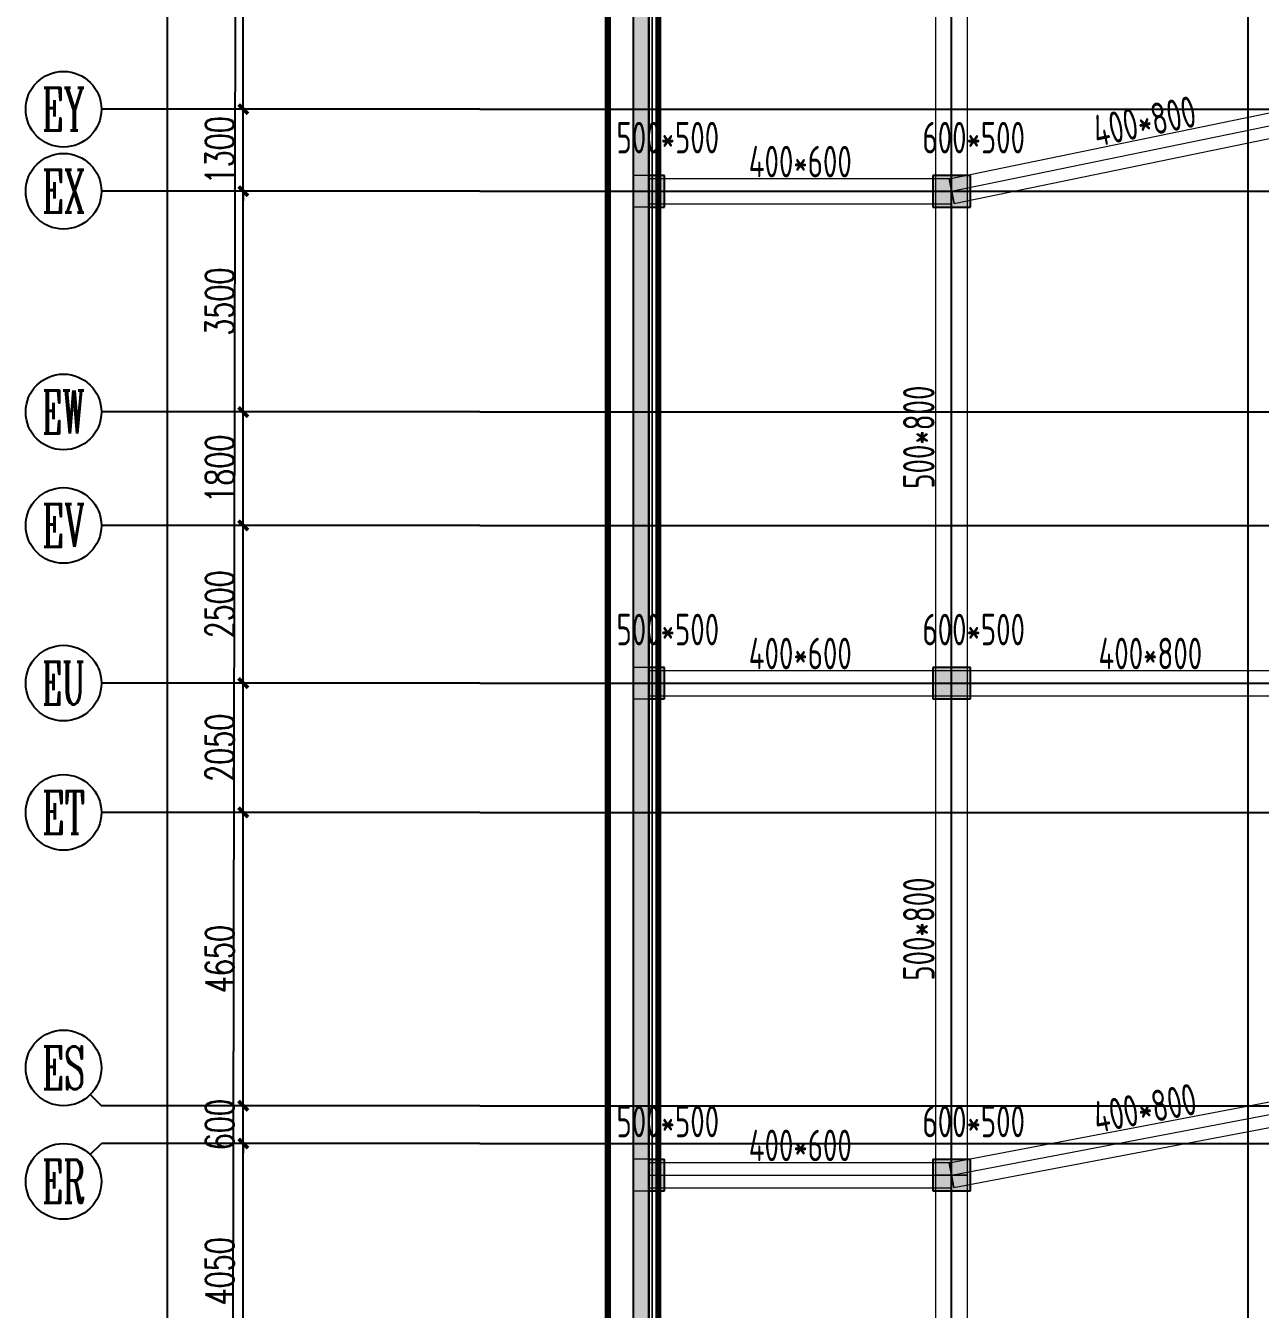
# Model space of a CAD drawing. Extents: x 369444 to 684549, y -549309 to 575337.
# Drawn here: x 370644 to 390218, y 350678 to 371032 of the extents above; entities that cross this region are included whole.
import ezdxf
from ezdxf.enums import TextEntityAlignment as Align

# ---------------------------------------------------------------- set-up
doc = ezdxf.new("R2010")
doc.units = 0
doc.header["$LTSCALE"] = 1000
doc.header["$MEASUREMENT"] = 0
doc.linetypes.add('__DASH', pattern=[0.35, 0.25, -0.1])
doc.linetypes.add('DASH', pattern=[0.35, 0.25, -0.1])
for name, color, linetype, lineweight, true_color in [('-1-0-1', 7, 'Continuous', 0, 0xc0c0c0), ('-1-1-2', 7, 'Continuous', 0, 0xc0c0c0), ('-2-0-1', 1, 'Continuous', 0, 0xff0000), ('-2-1-2', 9, 'Continuous', 0, 0x808080), ('1-6-1', 7, 'Continuous', 0, 0x55ff55), ('1-6-2', 7, 'Continuous', 0, 0x55ff55), ('11-6-1', 2, 'Continuous', 0, 0xffff00), ('11-6-2', 2, 'Continuous', 0, 0xffff00), ('11-6-5', 2, 'Continuous', 0, 0xffff00), ('12-6-1', 4, 'Continuous', 0, 0x00ffff), ('12-6-2', 4, 'Continuous', 0, 0x00ffff), ('12-6-5', 4, 'Continuous', 0, 0x00ffff)]:
    doc.layers.add(name, color=color, linetype=linetype, lineweight=lineweight, true_color=true_color)
for name, color, linetype in [('A-COLU-CONC', 9, 'Continuous'), ('A-WALL-HATCH', 8, 'Continuous'), ('AXIS', 3, 'Continuous'), ('AXIS_TEXT', 7, 'Continuous'), ('COLUMN', 9, 'Continuous'), ('DOTE', 1, 'Continuous'), ('HS-A-轮廓线-地下室', 3, 'DASH'), ('PUB_HATCH', 8, 'Continuous'), ('WALL', 9, 'Continuous'), ('二期轮廓线', 8, 'DASH'), ('防火分区线', 7, 'Continuous')]:
    doc.layers.add(name, color=color, linetype=linetype)
doc.layers.add('不要动图层', color=140, linetype='Continuous', plot=False)
doc.styles.add('_TCH_AXIS', font='COMPLEX', dxfattribs={"bigfont": 'GBCBIG'})
doc.styles.add('_TCH_DIM_T3', font='SIMPLEX', dxfattribs={"width": 0.705882, "bigfont": 'GBCBIG'})
doc.styles.add('COMPLEX', font='COMPLEX')
doc.styles.add('yjkcad', font='yjkeng.shx', dxfattribs={"width": 0.7, "height": 250, "bigfont": 'yjkchn.shx'})
doc.dimstyles.new('_TCH_ARCH&&150', dxfattribs={"dimtxt": 446.25, "dimasz": 150, "dimexe": 375, "dimexo": 450, "dimgap": 150, "dimtad": 1, "dimdec": 0, "dimzin": 0, "dimdsep": 46, "dimtxsty": '_TCH_DIM_T3', "dimblk": 'ARCHTICK', "dimcen": 0.09, "dimclrt": 7, "dimazin": 2, "dimtfac": 1, "dimtdec": 0, "dimtix": 1, "dimtmove": 2, "dimatfit": 3, "dimfxl": 0, "dimtolj": 1, "dimtzin": 0, "dimarcsym": 0})

# ---------------------------------------------------------------- blocks, each defined once
blk = doc.blocks.new('_ArchTick')
at = {"color": 0, "linetype": 'ByBlock', "const_width": 0.4}
blk.add_lwpolyline([(-0.5, -0.5), (0.5, 0.5)], dxfattribs=at)
blk = doc.blocks.new('*D1078')
at = {"layer": 'AXIS', "color": 0, "lineweight": -2, "transparency": 16777216}
for p, q in [((377394, 353307), (373719, 353307)), ((374094, 349257), (374094, 353307)), ((377394, 349257), (373719, 349257))]:
    blk.add_line(p, q, dxfattribs=at)
at = {"layer": 'Defpoints', "color": 0, "transparency": 16777216}
for p in [(374094, 353307), (377844, 353307), (377844, 349257)]:
    blk.add_point(p, dxfattribs=at)
at = {"layer": 'AXIS', "color": 0, "lineweight": -2, "transparency": 16777216, "xscale": 150, "yscale": 150, "zscale": 150}
for p, rotation in [((374094, 353307), 90), ((374094, 349257), 270)]:
    blk.add_blockref('_ArchTick', p, dxfattribs=dict(at, rotation=rotation))
at = {"layer": 'AXIS', "color": 7, "lineweight": -2, "transparency": 16777216, "insert": (373721, 351282), "char_height": 446.2, "attachment_point": 5, "rotation": 90, "style": '_TCH_DIM_T3'}
blk.add_mtext('\\A1;4050', dxfattribs=at)
blk = doc.blocks.new('*D1079')
at = {"layer": 'AXIS', "color": 0, "lineweight": -2, "transparency": 16777216}
for p, q in [((374094, 353907), (374094, 354057)), ((377394, 353907), (373719, 353907)), ((374094, 353307), (374094, 353907)), ((377394, 353307), (373719, 353307)), ((374094, 353307), (374094, 353157))]:
    blk.add_line(p, q, dxfattribs=at)
at = {"layer": 'Defpoints', "color": 0, "transparency": 16777216}
for p in [(374094, 353907), (377844, 353907), (377844, 353307)]:
    blk.add_point(p, dxfattribs=at)
at = {"layer": 'AXIS', "color": 0, "lineweight": -2, "transparency": 16777216, "xscale": 150, "yscale": 150, "zscale": 150}
for p, rotation in [((374094, 353907), 270), ((374094, 353307), 90)]:
    blk.add_blockref('_ArchTick', p, dxfattribs=dict(at, rotation=rotation))
at = {"layer": 'AXIS', "color": 7, "lineweight": -2, "transparency": 16777216, "insert": (373721, 353607), "char_height": 446.2, "attachment_point": 5, "rotation": 90, "style": '_TCH_DIM_T3'}
blk.add_mtext('\\A1;600', dxfattribs=at)
blk = doc.blocks.new('*D1080')
at = {"layer": 'AXIS', "color": 0, "lineweight": -2, "transparency": 16777216}
for p, q in [((377394, 358557), (373719, 358557)), ((374094, 353907), (374094, 358557)), ((377394, 353907), (373719, 353907))]:
    blk.add_line(p, q, dxfattribs=at)
at = {"layer": 'Defpoints', "color": 0, "transparency": 16777216}
for p in [(374094, 358557), (377844, 358557), (377844, 353907)]:
    blk.add_point(p, dxfattribs=at)
at = {"layer": 'AXIS', "color": 0, "lineweight": -2, "transparency": 16777216, "xscale": 150, "yscale": 150, "zscale": 150}
for p, rotation in [((374094, 358557), 90), ((374094, 353907), 270)]:
    blk.add_blockref('_ArchTick', p, dxfattribs=dict(at, rotation=rotation))
at = {"layer": 'AXIS', "color": 7, "lineweight": -2, "transparency": 16777216, "insert": (373721, 356232), "char_height": 446.2, "attachment_point": 5, "rotation": 90, "style": '_TCH_DIM_T3'}
blk.add_mtext('\\A1;4650', dxfattribs=at)
blk = doc.blocks.new('*D1081')
at = {"layer": 'AXIS', "color": 0, "lineweight": -2, "transparency": 16777216}
for p, q in [((377394, 360607), (373719, 360607)), ((374094, 358557), (374094, 360607)), ((377394, 358557), (373719, 358557))]:
    blk.add_line(p, q, dxfattribs=at)
at = {"layer": 'Defpoints', "color": 0, "transparency": 16777216}
for p in [(374094, 360607), (377844, 360607), (377844, 358557)]:
    blk.add_point(p, dxfattribs=at)
at = {"layer": 'AXIS', "color": 0, "lineweight": -2, "transparency": 16777216, "xscale": 150, "yscale": 150, "zscale": 150}
for p, rotation in [((374094, 360607), 90), ((374094, 358557), 270)]:
    blk.add_blockref('_ArchTick', p, dxfattribs=dict(at, rotation=rotation))
at = {"layer": 'AXIS', "color": 7, "lineweight": -2, "transparency": 16777216, "insert": (373721, 359582), "char_height": 446.2, "attachment_point": 5, "rotation": 90, "style": '_TCH_DIM_T3'}
blk.add_mtext('\\A1;2050', dxfattribs=at)
blk = doc.blocks.new('*D1082')
at = {"layer": 'AXIS', "color": 0, "lineweight": -2, "transparency": 16777216}
for p, q in [((377394, 363107), (373719, 363107)), ((374094, 360607), (374094, 363107)), ((377394, 360607), (373719, 360607))]:
    blk.add_line(p, q, dxfattribs=at)
at = {"layer": 'Defpoints', "color": 0, "transparency": 16777216}
for p in [(374094, 363107), (377844, 363107), (377844, 360607)]:
    blk.add_point(p, dxfattribs=at)
at = {"layer": 'AXIS', "color": 0, "lineweight": -2, "transparency": 16777216, "xscale": 150, "yscale": 150, "zscale": 150}
for p, rotation in [((374094, 363107), 90), ((374094, 360607), 270)]:
    blk.add_blockref('_ArchTick', p, dxfattribs=dict(at, rotation=rotation))
at = {"layer": 'AXIS', "color": 7, "lineweight": -2, "transparency": 16777216, "insert": (373721, 361857), "char_height": 446.2, "attachment_point": 5, "rotation": 90, "style": '_TCH_DIM_T3'}
blk.add_mtext('\\A1;2500', dxfattribs=at)
blk = doc.blocks.new('*D1083')
at = {"layer": 'AXIS', "color": 0, "lineweight": -2, "transparency": 16777216}
for p, q in [((377394, 364907), (373719, 364907)), ((374094, 363107), (374094, 364907)), ((377394, 363107), (373719, 363107))]:
    blk.add_line(p, q, dxfattribs=at)
at = {"layer": 'Defpoints', "color": 0, "transparency": 16777216}
for p in [(374094, 364907), (377844, 364907), (377844, 363107)]:
    blk.add_point(p, dxfattribs=at)
at = {"layer": 'AXIS', "color": 0, "lineweight": -2, "transparency": 16777216, "xscale": 150, "yscale": 150, "zscale": 150}
for p, rotation in [((374094, 364907), 90), ((374094, 363107), 270)]:
    blk.add_blockref('_ArchTick', p, dxfattribs=dict(at, rotation=rotation))
at = {"layer": 'AXIS', "color": 7, "lineweight": -2, "transparency": 16777216, "insert": (373721, 364007), "char_height": 446.2, "attachment_point": 5, "rotation": 90, "style": '_TCH_DIM_T3'}
blk.add_mtext('\\A1;1800', dxfattribs=at)
blk = doc.blocks.new('*D1084')
at = {"layer": 'AXIS', "color": 0, "lineweight": -2, "transparency": 16777216}
for p, q in [((377394, 368407), (373719, 368407)), ((374094, 364907), (374094, 368407)), ((377394, 364907), (373719, 364907))]:
    blk.add_line(p, q, dxfattribs=at)
at = {"layer": 'Defpoints', "color": 0, "transparency": 16777216}
for p in [(374094, 368407), (377844, 368407), (377844, 364907)]:
    blk.add_point(p, dxfattribs=at)
at = {"layer": 'AXIS', "color": 0, "lineweight": -2, "transparency": 16777216, "xscale": 150, "yscale": 150, "zscale": 150}
for p, rotation in [((374094, 368407), 90), ((374094, 364907), 270)]:
    blk.add_blockref('_ArchTick', p, dxfattribs=dict(at, rotation=rotation))
at = {"layer": 'AXIS', "color": 7, "lineweight": -2, "transparency": 16777216, "insert": (373721, 366657), "char_height": 446.2, "attachment_point": 5, "rotation": 90, "style": '_TCH_DIM_T3'}
blk.add_mtext('\\A1;3500', dxfattribs=at)
blk = doc.blocks.new('*D1085')
at = {"layer": 'AXIS', "color": 0, "lineweight": -2, "transparency": 16777216}
for p, q in [((374094, 369707), (374094, 369857)), ((377394, 369707), (373719, 369707)), ((374094, 368407), (374094, 369707)), ((377394, 368407), (373719, 368407)), ((374094, 368407), (374094, 368257))]:
    blk.add_line(p, q, dxfattribs=at)
at = {"layer": 'Defpoints', "color": 0, "transparency": 16777216}
for p in [(374094, 369707), (377844, 369707), (377844, 368407)]:
    blk.add_point(p, dxfattribs=at)
at = {"layer": 'AXIS', "color": 0, "lineweight": -2, "transparency": 16777216, "xscale": 150, "yscale": 150, "zscale": 150}
for p, rotation in [((374094, 369707), 270), ((374094, 368407), 90)]:
    blk.add_blockref('_ArchTick', p, dxfattribs=dict(at, rotation=rotation))
at = {"layer": 'AXIS', "color": 7, "lineweight": -2, "transparency": 16777216, "insert": (373721, 369057), "char_height": 446.2, "attachment_point": 5, "rotation": 90, "style": '_TCH_DIM_T3'}
blk.add_mtext('\\A1;1300', dxfattribs=at)
blk = doc.blocks.new('*D1086')
at = {"layer": 'AXIS', "color": 0, "lineweight": -2, "transparency": 16777216}
for p, q in [((377394, 374257), (373719, 374257)), ((374094, 369707), (374094, 374257)), ((377394, 369707), (373719, 369707))]:
    blk.add_line(p, q, dxfattribs=at)
at = {"layer": 'Defpoints', "color": 0, "transparency": 16777216}
for p in [(374094, 374257), (377844, 374257), (377844, 369707)]:
    blk.add_point(p, dxfattribs=at)
at = {"layer": 'AXIS', "color": 0, "lineweight": -2, "transparency": 16777216, "xscale": 150, "yscale": 150, "zscale": 150}
for p, rotation in [((374094, 374257), 90), ((374094, 369707), 270)]:
    blk.add_blockref('_ArchTick', p, dxfattribs=dict(at, rotation=rotation))
at = {"layer": 'AXIS', "color": 7, "lineweight": -2, "transparency": 16777216, "insert": (373721, 371982), "char_height": 446.2, "attachment_point": 5, "rotation": 90, "style": '_TCH_DIM_T3'}
blk.add_mtext('\\A1;4550', dxfattribs=at)
blk = doc.blocks.new('*D1115')
at = {"layer": 'AXIS', "color": 0, "lineweight": -2, "transparency": 16777216}
for p, q in [((377394, 470507), (372519, 470507)), ((372894, 65157), (372894, 470507)), ((377394, 65157), (372519, 65157))]:
    blk.add_line(p, q, dxfattribs=at)
at = {"layer": 'Defpoints', "color": 0, "transparency": 16777216}
for p in [(372894, 470507), (377844, 470507), (377844, 65157)]:
    blk.add_point(p, dxfattribs=at)
at = {"layer": 'AXIS', "color": 0, "lineweight": -2, "transparency": 16777216, "xscale": 150, "yscale": 150, "zscale": 150}
for p, rotation in [((372894, 470507), 90), ((372894, 65157), 270)]:
    blk.add_blockref('_ArchTick', p, dxfattribs=dict(at, rotation=rotation))
at = {"layer": 'AXIS', "color": 7, "lineweight": -2, "transparency": 16777216, "insert": (372521, 267832), "char_height": 446.2, "attachment_point": 5, "rotation": 90, "style": '_TCH_DIM_T3'}
blk.add_mtext('\\A1;405350', dxfattribs=at)
blk = doc.blocks.new('_AXISO')
blk.add_circle((0, 0), 0.5)
at = {"layer": 'AXIS_TEXT', "style": 'COMPLEX', "width": 1.041667}
blk.add_attdef('A', text='', height=0.56, dxfattribs=at).set_placement((-0.25, -0.28), (0.25, -0.28), align=Align.FIT)

msp = doc.modelspace()

# ---------------------------------------------------------------- hatches: boundary and pattern name
at = {"layer": 'A-WALL-HATCH'}
for points in [[(380774.7, 368156.6), (380774.7, 368656.6), (380274.7, 368656.6), (380274.7, 368156.6)], [(385624.7, 368156.6), (385624.7, 368656.6), (385024.7, 368656.6), (385024.7, 368156.6)], [(380774.7, 360356.6), (380774.7, 360856.6), (380274.7, 360856.6), (380274.7, 360356.6)], [(385624.7, 360356.6), (385624.7, 360856.6), (385024.7, 360856.6), (385024.7, 360356.6)], [(380774.7, 353056.6), (380274.7, 353056.6), (380274.7, 352556.6), (380774.7, 352556.6)], [(385624.7, 353056.6), (385024.7, 353056.6), (385024.7, 352556.6), (385624.7, 352556.6)]]:
    msp.add_hatch(color=256, dxfattribs=at).paths.add_polyline_path(points)
at = {"layer": 'PUB_HATCH', "linetype": 'ByBlock'}
for points in [[(380274.6, 331806.9), (380524.6, 331806.9), (380524.6, 400507), (380274.6, 400507)], [(380274.7, 368406.6), (380274.7, 368656.6), (380524.5, 368656.6), (380524.5, 375956.6), (380274.7, 375956.6), (380274.7, 376206.6), (380274.5, 376206.6), (380274.5, 368406.6)], [(380274.7, 360606.6), (380274.7, 360856.6), (380524.5, 360856.6), (380524.5, 368156.6), (380274.7, 368156.6), (380274.7, 368406.6), (380274.5, 368406.6), (380274.5, 360606.6)], [(380274.7, 352806.6), (380274.7, 353056.6), (380524.5, 353056.6), (380524.5, 360356.6), (380274.7, 360356.6), (380274.7, 360606.6), (380274.5, 360606.6), (380274.5, 352806.6)], [(380274.7, 345006.6), (380274.7, 345256.6), (380524.5, 345256.6), (380524.5, 352556.6), (380274.7, 352556.6), (380274.7, 352806.6), (380274.5, 352806.6), (380274.5, 345006.6)]]:
    msp.add_hatch(color=256, dxfattribs=at).paths.add_polyline_path(points)

# ---------------------------------------------------------------- linework, layer by layer
at = {"layer": '-1-0-1', "color": 0}
for p in [(380524.3, 368407.1, -3600), (385324.3, 368407.1, -3600), (380524.3, 360607.1, -3600), (385324.3, 360607.1, -3600), (380524.3, 352807.1, -3600), (385324.3, 352807.1, -3600)]:
    msp.add_point(p, dxfattribs=at)
at = {"layer": '-1-1-2', "color": 0}
for p, q in [((380524.3, 368407.1, -3600), (380524.3, 368407.1)), ((385324.3, 368407.1, -3600), (385324.3, 368407.1)), ((380524.3, 360607.1, -3600), (380524.3, 360607.1)), ((385324.3, 360607.1, -3600), (385324.3, 360607.1)), ((380524.3, 352807.1, -3600), (380524.3, 352807.1)), ((385324.3, 352807.1, -3600), (385324.3, 352807.1))]:
    msp.add_line(p, q, dxfattribs=at)
at = {"layer": '-2-0-1', "color": 0}
for p, q in [((380524.3, 368407.1, -3600), (380524.4, 376207.1, -3600)), ((385324.3, 368407.1, -3600), (385324.3, 376207.1, -3600)), ((385324.3, 368407.1, -3600), (391624.3, 369707.1, -3600)), ((380524.3, 368407.1, -3600), (385324.3, 368407.1, -3600)), ((380524.3, 360607.1, -3600), (380524.3, 368407.1, -3600)), ((385324.3, 360607.1, -3600), (385324.3, 368407.1, -3600)), ((380524.3, 360607.1, -3600), (385324.3, 360607.1, -3600)), ((380524.3, 352807.1, -3600), (380524.3, 360607.1, -3600)), ((385324.3, 360607.1, -3600), (391624.3, 360607.1, -3600)), ((385324.3, 352807.1, -3600), (385324.3, 360607.1, -3600)), ((385324.3, 352807.1, -3600), (391624.3, 354007.1, -3600)), ((380524.3, 352807.1, -3600), (385324.3, 352807.1, -3600)), ((380524.3, 345007.1, -3600), (380524.3, 352807.1, -3600)), ((385324.3, 345007.1, -3600), (385324.3, 352807.1, -3600))]:
    msp.add_line(p, q, dxfattribs=at)
at = {"layer": '-2-1-2', "color": 0}
for p, q in [((380524.3, 368407.1), (380524.4, 376207.1)), ((385324.3, 368407.1), (385324.3, 376207.1)), ((385324.3, 368407.1), (391624.3, 369707.1)), ((380524.3, 368407.1), (385324.3, 368407.1)), ((380524.3, 360607.1), (380524.3, 368407.1)), ((385324.3, 360607.1), (385324.3, 368407.1)), ((380524.3, 360607.1), (385324.3, 360607.1)), ((380524.3, 352807.1), (380524.3, 360607.1)), ((385324.3, 360607.1), (391624.3, 360607.1)), ((385324.3, 352807.1), (385324.3, 360607.1)), ((385324.3, 352807.1), (391624.3, 354007.1)), ((380524.3, 352807.1), (385324.3, 352807.1)), ((380524.3, 345007.1), (380524.3, 352807.1)), ((385324.3, 345007.1), (385324.3, 352807.1))]:
    msp.add_line(p, q, dxfattribs=at)
at = {"layer": '1-6-1', "color": 0}
for p, q in [((380274.4, 376207.1, -8700), (380274.3, 368407.1, -8700)), ((380274.3, 368407.1, -5100), (380274.4, 376207.1, -5100)), ((380574.4, 376207.1, -5100), (380574.3, 368407.1, -5100)), ((380574.3, 368407.1, -8700), (380574.4, 376207.1, -8700)), ((380274.3, 368407.1, -8700), (380274.3, 368407.1, -5100)), ((380274.3, 368407.1, -8700), (380274.3, 360607.1, -8700)), ((380274.3, 368407.1, -5100), (380274.3, 368407.1, -8700)), ((380274.3, 360607.1, -5100), (380274.3, 368407.1, -5100)), ((380574.3, 368407.1, -5100), (380574.3, 368407.1, -8700)), ((380574.3, 368407.1, -5100), (380574.3, 360607.1, -5100)), ((380574.3, 368407.1, -8700), (380574.3, 368407.1, -5100)), ((380574.3, 360607.1, -8700), (380574.3, 368407.1, -8700)), ((380274.3, 360607.1, -8700), (380274.3, 360607.1, -5100)), ((380274.3, 360607.1, -8700), (380274.3, 352807.1, -8700)), ((380274.3, 360607.1, -5100), (380274.3, 360607.1, -8700)), ((380274.3, 352807.1, -5100), (380274.3, 360607.1, -5100)), ((380574.3, 360607.1, -5100), (380574.3, 360607.1, -8700)), ((380574.3, 360607.1, -5100), (380574.3, 352807.1, -5100)), ((380574.3, 360607.1, -8700), (380574.3, 360607.1, -5100)), ((380574.3, 352807.1, -8700), (380574.3, 360607.1, -8700)), ((380274.3, 352807.1, -8700), (380274.3, 352807.1, -5100)), ((380274.3, 352807.1, -8700), (380274.3, 345007.1, -8700)), ((380274.3, 352807.1, -5100), (380274.3, 352807.1, -8700)), ((380274.3, 345007.1, -5100), (380274.3, 352807.1, -5100)), ((380574.3, 352807.1, -5100), (380574.3, 352807.1, -8700)), ((380574.3, 352807.1, -5100), (380574.3, 345007.1, -5100)), ((380574.3, 352807.1, -8700), (380574.3, 352807.1, -5100)), ((380574.3, 345007.1, -8700), (380574.3, 352807.1, -8700))]:
    msp.add_line(p, q, dxfattribs=at)
at = {"layer": '1-6-2', "color": 0}
for p, q in [((380524.4, 376207.1, -5100), (380524.3, 368407.1, -5100)), ((380524.3, 368407.1, -8700), (380524.4, 376207.1, -8700)), ((380524.3, 368407.1, -5100), (380524.3, 368407.1, -8700)), ((380524.3, 368407.1, -5100), (380524.3, 360607.1, -5100)), ((380524.3, 368407.1, -8700), (380524.3, 368407.1, -5100)), ((380524.3, 360607.1, -8700), (380524.3, 368407.1, -8700)), ((380524.3, 360607.1, -5100), (380524.3, 360607.1, -8700)), ((380524.3, 360607.1, -5100), (380524.3, 352807.1, -5100)), ((380524.3, 360607.1, -8700), (380524.3, 360607.1, -5100)), ((380524.3, 352807.1, -8700), (380524.3, 360607.1, -8700)), ((380524.3, 352807.1, -5100), (380524.3, 352807.1, -8700)), ((380524.3, 352807.1, -5100), (380524.3, 345007.1, -5100)), ((380524.3, 352807.1, -8700), (380524.3, 352807.1, -5100)), ((380524.3, 345007.1, -8700), (380524.3, 352807.1, -8700))]:
    msp.add_line(p, q, dxfattribs=at)
at = {"layer": '11-6-1', "color": 0}
for p, q in [((380274.3, 368657.1, -5100), (380274.3, 368157.1, -5100)), ((380774.3, 368657.1, -5100), (380274.3, 368657.1, -5100)), ((380274.3, 368657.1, -8700), (380274.3, 368157.1, -8700)), ((380774.3, 368657.1, -8700), (380274.3, 368657.1, -8700)), ((380274.3, 368657.1, -8700), (380274.3, 368657.1, -5100)), ((380774.3, 368157.1, -5100), (380774.3, 368657.1, -5100)), ((380774.3, 368157.1, -8700), (380774.3, 368657.1, -8700)), ((380774.3, 368657.1, -8700), (380774.3, 368657.1, -5100)), ((385024.3, 368657.1, -5100), (385024.3, 368157.1, -5100)), ((385624.3, 368657.1, -5100), (385024.3, 368657.1, -5100)), ((385024.3, 368657.1, -8700), (385024.3, 368157.1, -8700)), ((385624.3, 368657.1, -8700), (385024.3, 368657.1, -8700)), ((385024.3, 368657.1, -8700), (385024.3, 368657.1, -5100)), ((385624.3, 368157.1, -5100), (385624.3, 368657.1, -5100)), ((385624.3, 368157.1, -8700), (385624.3, 368657.1, -8700)), ((385624.3, 368657.1, -8700), (385624.3, 368657.1, -5100)), ((380274.3, 368157.1, -5100), (380774.3, 368157.1, -5100)), ((380274.3, 368157.1, -8700), (380774.3, 368157.1, -8700)), ((380274.3, 368157.1, -8700), (380274.3, 368157.1, -5100)), ((380774.3, 368157.1, -8700), (380774.3, 368157.1, -5100)), ((385024.3, 368157.1, -5100), (385624.3, 368157.1, -5100)), ((385024.3, 368157.1, -8700), (385624.3, 368157.1, -8700)), ((385024.3, 368157.1, -8700), (385024.3, 368157.1, -5100)), ((385624.3, 368157.1, -8700), (385624.3, 368157.1, -5100)), ((380274.3, 360857.1, -5100), (380274.3, 360357.1, -5100)), ((380774.3, 360857.1, -5100), (380274.3, 360857.1, -5100)), ((380274.3, 360857.1, -8700), (380274.3, 360357.1, -8700)), ((380774.3, 360857.1, -8700), (380274.3, 360857.1, -8700)), ((380274.3, 360857.1, -8700), (380274.3, 360857.1, -5100)), ((380774.3, 360357.1, -5100), (380774.3, 360857.1, -5100)), ((380774.3, 360357.1, -8700), (380774.3, 360857.1, -8700)), ((380774.3, 360857.1, -8700), (380774.3, 360857.1, -5100)), ((385024.3, 360857.1, -5100), (385024.3, 360357.1, -5100)), ((385624.3, 360857.1, -5100), (385024.3, 360857.1, -5100)), ((385024.3, 360857.1, -8700), (385024.3, 360357.1, -8700)), ((385624.3, 360857.1, -8700), (385024.3, 360857.1, -8700)), ((385024.3, 360857.1, -8700), (385024.3, 360857.1, -5100)), ((385624.3, 360357.1, -5100), (385624.3, 360857.1, -5100)), ((385624.3, 360357.1, -8700), (385624.3, 360857.1, -8700)), ((385624.3, 360857.1, -8700), (385624.3, 360857.1, -5100)), ((380274.3, 360357.1, -5100), (380774.3, 360357.1, -5100)), ((380274.3, 360357.1, -8700), (380774.3, 360357.1, -8700)), ((380274.3, 360357.1, -8700), (380274.3, 360357.1, -5100)), ((380774.3, 360357.1, -8700), (380774.3, 360357.1, -5100)), ((385024.3, 360357.1, -5100), (385624.3, 360357.1, -5100)), ((385024.3, 360357.1, -8700), (385624.3, 360357.1, -8700)), ((385024.3, 360357.1, -8700), (385024.3, 360357.1, -5100)), ((385624.3, 360357.1, -8700), (385624.3, 360357.1, -5100)), ((380274.3, 353057.1, -5100), (380274.3, 352557.1, -5100)), ((380774.3, 353057.1, -5100), (380274.3, 353057.1, -5100)), ((380274.3, 353057.1, -8700), (380274.3, 352557.1, -8700)), ((380774.3, 353057.1, -8700), (380274.3, 353057.1, -8700)), ((380274.3, 353057.1, -8700), (380274.3, 353057.1, -5100)), ((380774.3, 352557.1, -5100), (380774.3, 353057.1, -5100)), ((380774.3, 352557.1, -8700), (380774.3, 353057.1, -8700)), ((380774.3, 353057.1, -8700), (380774.3, 353057.1, -5100)), ((385024.3, 353057.1, -5100), (385024.3, 352557.1, -5100)), ((385624.3, 353057.1, -5100), (385024.3, 353057.1, -5100)), ((385024.3, 353057.1, -8700), (385024.3, 352557.1, -8700)), ((385624.3, 353057.1, -8700), (385024.3, 353057.1, -8700)), ((385024.3, 353057.1, -8700), (385024.3, 353057.1, -5100)), ((385624.3, 352557.1, -5100), (385624.3, 353057.1, -5100)), ((385624.3, 352557.1, -8700), (385624.3, 353057.1, -8700)), ((385624.3, 353057.1, -8700), (385624.3, 353057.1, -5100)), ((380274.3, 352557.1, -5100), (380774.3, 352557.1, -5100)), ((380274.3, 352557.1, -8700), (380774.3, 352557.1, -8700)), ((380274.3, 352557.1, -8700), (380274.3, 352557.1, -5100)), ((380774.3, 352557.1, -8700), (380774.3, 352557.1, -5100)), ((385024.3, 352557.1, -5100), (385624.3, 352557.1, -5100)), ((385024.3, 352557.1, -8700), (385624.3, 352557.1, -8700)), ((385024.3, 352557.1, -8700), (385024.3, 352557.1, -5100)), ((385624.3, 352557.1, -8700), (385624.3, 352557.1, -5100))]:
    msp.add_line(p, q, dxfattribs=at)
at = {"layer": '11-6-2', "color": 0}
for p, q in [((380524.3, 368407.1, -8700), (380524.3, 368407.1, -5100)), ((385324.3, 368407.1, -8700), (385324.3, 368407.1, -5100)), ((380524.3, 360607.1, -8700), (380524.3, 360607.1, -5100)), ((385324.3, 360607.1, -8700), (385324.3, 360607.1, -5100)), ((380524.3, 352807.1, -8700), (380524.3, 352807.1, -5100)), ((385324.3, 352807.1, -8700), (385324.3, 352807.1, -5100))]:
    msp.add_line(p, q, dxfattribs=at)
at = {"layer": '12-6-1', "color": 0}
for p, q in [((385074.3, 368407.1), (385074.3, 376207.1)), ((385074.3, 368407.1, -800), (385074.3, 376207.1, -800)), ((385574.3, 368407.1), (385574.3, 376207.1)), ((385574.3, 368407.1, -800), (385574.3, 376207.1, -800)), ((385283.9, 368602.9, -5100), (391583.9, 369902.9, -5100)), ((385283.9, 368602.9, -5900), (391583.9, 369902.9, -5900)), ((385364.7, 368211.2, -5100), (391664.7, 369511.2, -5100)), ((385364.7, 368211.2, -5900), (391664.7, 369511.2, -5900)), ((380524.3, 368607.1, -5100), (380524.3, 368207.1, -5100)), ((380524.3, 368607.1, -5700), (380524.3, 368607.1, -5100)), ((380524.3, 368207.1, -5700), (380524.3, 368607.1, -5700)), ((380524.3, 368607.1, -5100), (385324.3, 368607.1, -5100)), ((380524.3, 368607.1, -5700), (385324.3, 368607.1, -5700)), ((385324.3, 368607.1, -5100), (385324.3, 368207.1, -5100)), ((385324.3, 368607.1, -5700), (385324.3, 368607.1, -5100)), ((385324.3, 368207.1, -5700), (385324.3, 368607.1, -5700)), ((385074.3, 368407.1), (385574.3, 368407.1)), ((385074.3, 368407.1, -800), (385074.3, 368407.1)), ((385574.3, 368407.1, -800), (385074.3, 368407.1, -800)), ((385074.3, 368407.1), (385574.3, 368407.1)), ((385074.3, 368407.1, -800), (385074.3, 368407.1)), ((385574.3, 368407.1, -800), (385074.3, 368407.1, -800)), ((385074.3, 360607.1), (385074.3, 368407.1)), ((385074.3, 360607.1, -800), (385074.3, 368407.1, -800)), ((385283.9, 368602.9, -5100), (385364.7, 368211.2, -5100)), ((385283.9, 368602.9, -5900), (385283.9, 368602.9, -5100)), ((385364.7, 368211.2, -5900), (385283.9, 368602.9, -5900)), ((385574.3, 368407.1), (385574.3, 368407.1, -800)), ((385574.3, 368407.1), (385574.3, 368407.1, -800)), ((385574.3, 360607.1), (385574.3, 368407.1)), ((385574.3, 360607.1, -800), (385574.3, 368407.1, -800)), ((380524.3, 368207.1, -5100), (380524.3, 368207.1, -5700)), ((380524.3, 368207.1, -5100), (385324.3, 368207.1, -5100)), ((380524.3, 368207.1, -5700), (385324.3, 368207.1, -5700)), ((385324.3, 368207.1, -5100), (385324.3, 368207.1, -5700)), ((385364.7, 368211.2, -5100), (385364.7, 368211.2, -5900)), ((380524.3, 360807.1, -5100), (380524.3, 360407.1, -5100)), ((380524.3, 360807.1, -5700), (380524.3, 360807.1, -5100)), ((380524.3, 360407.1, -5700), (380524.3, 360807.1, -5700)), ((380524.3, 360807.1, -5100), (385324.3, 360807.1, -5100)), ((380524.3, 360807.1, -5700), (385324.3, 360807.1, -5700)), ((385324.3, 360807.1, -5100), (385324.3, 360407.1, -5100)), ((385324.3, 360807.1, -5700), (385324.3, 360807.1, -5100)), ((385324.3, 360407.1, -5700), (385324.3, 360807.1, -5700)), ((385324.3, 360807.1, -5100), (385324.3, 360407.1, -5100)), ((385324.3, 360807.1, -5900), (385324.3, 360807.1, -5100)), ((385324.3, 360407.1, -5900), (385324.3, 360807.1, -5900)), ((385324.3, 360807.1, -5100), (391624.3, 360807.1, -5100)), ((385324.3, 360807.1, -5900), (391624.3, 360807.1, -5900)), ((385074.3, 360607.1), (385574.3, 360607.1)), ((385074.3, 360607.1, -800), (385074.3, 360607.1)), ((385574.3, 360607.1, -800), (385074.3, 360607.1, -800)), ((385074.3, 360607.1), (385574.3, 360607.1)), ((385074.3, 360607.1, -800), (385074.3, 360607.1)), ((385574.3, 360607.1, -800), (385074.3, 360607.1, -800)), ((385074.3, 352807.1), (385074.3, 360607.1)), ((385074.3, 352807.1, -800), (385074.3, 360607.1, -800)), ((385574.3, 360607.1), (385574.3, 360607.1, -800)), ((385574.3, 360607.1), (385574.3, 360607.1, -800)), ((385574.3, 352807.1), (385574.3, 360607.1)), ((385574.3, 352807.1, -800), (385574.3, 360607.1, -800)), ((380524.3, 360407.1, -5100), (380524.3, 360407.1, -5700)), ((380524.3, 360407.1, -5100), (385324.3, 360407.1, -5100)), ((380524.3, 360407.1, -5700), (385324.3, 360407.1, -5700)), ((385324.3, 360407.1, -5100), (385324.3, 360407.1, -5700)), ((385324.3, 360407.1, -5100), (385324.3, 360407.1, -5900)), ((385324.3, 360407.1, -5100), (391624.3, 360407.1, -5100)), ((385324.3, 360407.1, -5900), (391624.3, 360407.1, -5900)), ((385286.9, 353003.5, -5100), (391586.9, 354203.5, -5100)), ((385286.9, 353003.5, -5900), (391586.9, 354203.5, -5900)), ((385361.7, 352610.6, -5100), (391661.7, 353810.6, -5100)), ((385361.7, 352610.6, -5900), (391661.7, 353810.6, -5900)), ((380524.3, 353007.1, -5100), (380524.3, 352607.1, -5100)), ((380524.3, 353007.1, -5700), (380524.3, 353007.1, -5100)), ((380524.3, 352607.1, -5700), (380524.3, 353007.1, -5700)), ((380524.3, 353007.1, -5100), (385324.3, 353007.1, -5100)), ((380524.3, 353007.1, -5700), (385324.3, 353007.1, -5700)), ((385286.9, 353003.5, -5100), (385361.7, 352610.6, -5100)), ((385286.9, 353003.5, -5900), (385286.9, 353003.5, -5100)), ((385361.7, 352610.6, -5900), (385286.9, 353003.5, -5900)), ((385324.3, 353007.1, -5100), (385324.3, 352607.1, -5100)), ((385324.3, 353007.1, -5700), (385324.3, 353007.1, -5100)), ((385324.3, 352607.1, -5700), (385324.3, 353007.1, -5700)), ((385074.3, 352807.1), (385574.3, 352807.1)), ((385074.3, 352807.1, -800), (385074.3, 352807.1)), ((385574.3, 352807.1, -800), (385074.3, 352807.1, -800)), ((385074.3, 352807.1), (385574.3, 352807.1)), ((385074.3, 352807.1, -800), (385074.3, 352807.1)), ((385574.3, 352807.1, -800), (385074.3, 352807.1, -800)), ((385074.3, 345007.1), (385074.3, 352807.1)), ((385074.3, 345007.1, -800), (385074.3, 352807.1, -800)), ((385574.3, 352807.1), (385574.3, 352807.1, -800)), ((385574.3, 352807.1), (385574.3, 352807.1, -800)), ((385574.3, 345007.1), (385574.3, 352807.1)), ((385574.3, 345007.1, -800), (385574.3, 352807.1, -800)), ((380524.3, 352607.1, -5100), (380524.3, 352607.1, -5700)), ((380524.3, 352607.1, -5100), (385324.3, 352607.1, -5100)), ((380524.3, 352607.1, -5700), (385324.3, 352607.1, -5700)), ((385324.3, 352607.1, -5100), (385324.3, 352607.1, -5700)), ((385361.7, 352610.6, -5100), (385361.7, 352610.6, -5900))]:
    msp.add_line(p, q, dxfattribs=at)
at = {"layer": '12-6-2', "color": 0}
for p, q in [((385324.3, 368407.1), (385324.3, 376207.1)), ((385324.3, 368407.1, -5100), (391624.3, 369707.1, -5100)), ((380524.3, 368407.1, -5100), (385324.3, 368407.1, -5100)), ((385324.3, 360607.1), (385324.3, 368407.1)), ((380524.3, 360607.1, -5100), (385324.3, 360607.1, -5100)), ((385324.3, 360607.1, -5100), (391624.3, 360607.1, -5100)), ((385324.3, 352807.1), (385324.3, 360607.1)), ((385324.3, 352807.1, -5100), (391624.3, 354007.1, -5100)), ((380524.3, 352807.1, -5100), (385324.3, 352807.1, -5100)), ((385324.3, 345007.1), (385324.3, 352807.1))]:
    msp.add_line(p, q, dxfattribs=at)
at = {"layer": 'A-COLU-CONC'}
for p, q in [((380774.7, 360856.6), (380524.5, 360856.6)), ((380774.7, 360356.6), (380774.7, 360856.6)), ((385624.7, 360856.6), (385024.7, 360856.6)), ((385024.7, 360856.6), (385024.7, 360356.6)), ((385624.7, 360356.6), (385624.7, 360856.6)), ((380524.5, 360356.6), (380774.7, 360356.6)), ((385024.7, 360356.6), (385624.7, 360356.6)), ((380774.7, 353056.6), (380524.5, 353056.6)), ((380774.7, 352556.6), (380774.7, 353056.6)), ((385624.7, 353056.6), (385024.7, 353056.6)), ((385024.7, 353056.6), (385024.7, 352556.6)), ((385624.7, 352556.6), (385624.7, 353056.6)), ((380524.5, 352556.6), (380774.7, 352556.6)), ((385024.7, 352556.6), (385624.7, 352556.6))]:
    msp.add_line(p, q, dxfattribs=at)
at = {"layer": 'AXIS'}
for p, q in [((377844.4, 369707), (371844.4, 369707)), ((377844.4, 368407), (371844.4, 368407)), ((377844.4, 364907), (371844.4, 364907)), ((377844.4, 363107), (371844.4, 363107)), ((377844.4, 360607), (371844.4, 360607)), ((377844.4, 358557), (371844.4, 358557)), ((371668.7, 354082.7), (371844.4, 353907)), ((377844.4, 353907), (371844.4, 353907)), ((371668.7, 353131.2), (371844.4, 353307)), ((377844.4, 353307), (371844.4, 353307))]:
    msp.add_line(p, q, dxfattribs=at)
at = {"layer": 'COLUMN', "color": 8}
for p, q in [((380774.7, 368656.6), (380524.5, 368656.6)), ((380774.7, 368156.6), (380774.7, 368656.6)), ((385624.7, 368656.6), (385024.7, 368656.6)), ((385024.7, 368656.6), (385024.7, 368156.6)), ((385624.7, 368156.6), (385624.7, 368656.6)), ((380524.5, 368156.6), (380774.7, 368156.6)), ((385024.7, 368156.6), (385624.7, 368156.6))]:
    msp.add_line(p, q, dxfattribs=at)
at = {"layer": 'DOTE', "color": 8}
for p, q in [((380524.5, 59364.2), (380524.5, 476704.8)), ((385324.5, 59364.2), (385324.5, 476704.8)), ((390024.5, 59364.2), (390024.5, 476704.8))]:
    msp.add_line(p, q, dxfattribs=at)
at = {"layer": 'DOTE', "color": 8, "lineweight": -2}
for p, q in [((377844.4, 369707), (624570.9, 369707)), ((377844.4, 368407), (624570.9, 368407)), ((377844.4, 364907), (624570.9, 364907)), ((377844.4, 363107), (624570.9, 363107)), ((377844.4, 360607), (624570.9, 360607)), ((377844.4, 358557), (624570.9, 358557)), ((377844.4, 353907), (624570.9, 353907)), ((377844.4, 353307), (624570.9, 353307))]:
    msp.add_line(p, q, dxfattribs=at)
at = {"layer": 'HS-A-轮廓线-地下室', "lineweight": -2, "ltscale": 8}
msp.add_lwpolyline([(380274.5, 448857), (380274.5, 177257)], dxfattribs=at)
at = {"layer": 'WALL', "linetype": 'ByBlock'}
for p, q in [((380274.6, 400507), (380274.6, 331806.9)), ((380524.6, 400507), (380524.6, 331806.9)), ((380274.5, 376206.6), (380274.5, 368406.6)), ((380524.5, 375956.6), (380524.5, 368656.6)), ((380274.5, 368406.6), (380274.5, 360606.6)), ((380524.5, 368156.6), (380524.5, 360856.6)), ((380274.5, 360606.6), (380274.5, 352806.6)), ((380524.5, 360356.6), (380524.5, 353056.6)), ((380274.5, 352806.6), (380274.5, 345006.6)), ((380524.5, 352556.6), (380524.5, 345256.6))]:
    msp.add_line(p, q, dxfattribs=at)
at = {"layer": '不要动图层'}
msp.add_lwpolyline([(374141.4, 480401.6), (608632.4, 480035.6), (630599.4, 458002.6), (630103.6, 140971.4), (534606.6, 140971.5), (534606.6, 44667.5), (383961.4, 44901.6), (384134.4, 155731.6), (384114.4, 173450.6), (374190.4, 173466.6), (373839.4, 234426.6), (373748.4, 250410.6), (374011.4, 393904.6)], close=True, dxfattribs=at)
at = {"layer": '二期轮廓线', "ltscale": 6}
msp.add_lwpolyline([(380274.6, 448857), (380274.6, 203357)], dxfattribs=at)
at = {"layer": '防火分区线', "linetype": '__DASH', "lineweight": -2, "ltscale": 8, "const_width": 100}
for points in [[(379874.5, 401256.9), (379874.5, 304756.2)], [(380674.5, 400456.9), (380674.5, 305556.2)]]:
    msp.add_lwpolyline(points, dxfattribs=at)

# ---------------------------------------------------------------- block references
at = {"layer": 'AXIS', "lineweight": -2}
ref = msp.add_blockref('_AXISO', (371244.4, 369707), dxfattribs=dict(at, xscale=1200, yscale=1200, zscale=1200))
ref.add_attrib('A', 'EY', dxfattribs={"layer": 'AXIS_TEXT', "lineweight": -2, "ltscale": 6, "height": 678.82, "style": '_TCH_AXIS', "width": 0.525}).set_placement((370905, 369367.6), (371583.8, 369367.6), align=Align.FIT)
ref = msp.add_blockref('_AXISO', (371244.4, 368407), dxfattribs=dict(at, xscale=1200, yscale=1200, zscale=1200))
ref.add_attrib('A', 'EX', dxfattribs={"layer": 'AXIS_TEXT', "lineweight": -2, "ltscale": 6, "height": 678.82, "style": '_TCH_AXIS', "width": 0.538462}).set_placement((370905, 368067.6), (371583.8, 368067.6), align=Align.FIT)
ref = msp.add_blockref('_AXISO', (371244.4, 364907), dxfattribs=dict(at, xscale=1200, yscale=1200, zscale=1200))
ref.add_attrib('A', 'EW', dxfattribs={"layer": 'AXIS_TEXT', "lineweight": -2, "ltscale": 6, "height": 678.82, "style": '_TCH_AXIS', "width": 0.488372}).set_placement((370905, 364567.6), (371583.8, 364567.6), align=Align.FIT)
ref = msp.add_blockref('_AXISO', (371244.4, 363107), dxfattribs=dict(at, xscale=1200, yscale=1200, zscale=1200))
ref.add_attrib('A', 'EV', dxfattribs={"layer": 'AXIS_TEXT', "lineweight": -2, "ltscale": 6, "height": 678.82, "style": '_TCH_AXIS', "width": 0.538462}).set_placement((370905, 362767.6), (371583.8, 362767.6), align=Align.FIT)
ref = msp.add_blockref('_AXISO', (371244.4, 360607), dxfattribs=dict(at, xscale=1200, yscale=1200, zscale=1200))
ref.add_attrib('A', 'EU', dxfattribs={"layer": 'AXIS_TEXT', "lineweight": -2, "ltscale": 6, "height": 678.82, "style": '_TCH_AXIS', "width": 0.512195}).set_placement((370905, 360267.6), (371583.8, 360267.6), align=Align.FIT)
ref = msp.add_blockref('_AXISO', (371244.4, 358557), dxfattribs=dict(at, xscale=1200, yscale=1200, zscale=1200))
ref.add_attrib('A', 'ET', dxfattribs={"layer": 'AXIS_TEXT', "lineweight": -2, "ltscale": 6, "height": 678.82, "style": '_TCH_AXIS', "width": 0.583333}).set_placement((370905, 358217.6), (371583.8, 358217.6), align=Align.FIT)
ref = msp.add_blockref('_AXISO', (371244.4, 354507), dxfattribs=dict(at, xscale=1200, yscale=1200, zscale=1200))
ref.add_attrib('A', 'ES', dxfattribs={"layer": 'AXIS_TEXT', "lineweight": -2, "ltscale": 6, "height": 678.82, "style": '_TCH_AXIS', "width": 0.6}).set_placement((370905, 354167.6), (371583.8, 354167.6), align=Align.FIT)
ref = msp.add_blockref('_AXISO', (371244.4, 352707), dxfattribs=dict(at, xscale=1200, yscale=1200, zscale=1200))
ref.add_attrib('A', 'ER', dxfattribs={"layer": 'AXIS_TEXT', "lineweight": -2, "ltscale": 6, "height": 678.82, "style": '_TCH_AXIS', "width": 0.538462}).set_placement((370905, 352367.6), (371583.8, 352367.6), align=Align.FIT)

# ---------------------------------------------------------------- texts
at = {"layer": '11-6-5', "color": 0, "char_height": 500, "attachment_point": 8, "style": 'yjkcad'}
for s, insert in [('500*500', (380824.3, 369007.1, -3600)), ('600*500', (385674.3, 369007.1, -3600)), ('500*500', (380824.3, 361207.1, -3600)), ('600*500', (385674.3, 361207.1, -3600)), ('500*500', (380824.3, 353407.1, -3600)), ('600*500', (385674.3, 353407.1, -3600))]:
    msp.add_mtext(s, dxfattribs=dict(at, insert=insert))
at = {"layer": '12-6-5', "color": 0, "char_height": 500, "attachment_point": 8, "style": 'yjkcad'}
for s, insert, rotation in [('400*800', (388429.9, 369272.5), 11.65929), ('500*800', (385054.3, 364507.1), 90), ('400*800', (388474.3, 360827.1), 0), ('500*800', (385054.3, 356707.1), 90), ('400*800', (388433.2, 353623.2), 10.7843)]:
    msp.add_mtext(s, dxfattribs=dict(at, insert=insert, rotation=rotation))
for insert in [(382924.3, 368627.1), (382924.3, 360827.1), (382924.3, 353027.1)]:
    msp.add_mtext('400*600', dxfattribs=dict(at, insert=insert))

# ---------------------------------------------------------------- dimensions: what is measured, and where the dimension line sits
at = {"layer": 'AXIS', "lineweight": -2}
for p1, p2, distance, text, picture, middle in [((377844.4, 65157), (377844.4, 470507), 4950, '405350', '*D1115', (372521.3, 267832)), ((377844.4, 369707), (377844.4, 374257), 3750, '4550', '*D1086', (373721.3, 371982)), ((377844.4, 368407), (377844.4, 369707), 3750, '1300', '*D1085', (373721.3, 369057)), ((377844.4, 364907), (377844.4, 368407), 3750, '3500', '*D1084', (373721.3, 366657)), ((377844.4, 363107), (377844.4, 364907), 3750, '1800', '*D1083', (373721.3, 364007)), ((377844.4, 360607), (377844.4, 363107), 3750, '2500', '*D1082', (373721.3, 361857)), ((377844.4, 358557), (377844.4, 360607), 3750, '2050', '*D1081', (373721.3, 359582)), ((377844.4, 353907), (377844.4, 358557), 3750, '4650', '*D1080', (373721.3, 356232)), ((377844.4, 353307), (377844.4, 353907), 3750, '600', '*D1079', (373721.3, 353607)), ((377844.4, 349257), (377844.4, 353307), 3750, '4050', '*D1078', (373721.3, 351282))]:
    dim = msp.add_aligned_dim(p1=p1, p2=p2, distance=distance, text=text, dimstyle='_TCH_ARCH&&150', dxfattribs=at)
    dim.commit()
    dim.dimension.update_dxf_attribs({"geometry": picture, "text_midpoint": middle})

doc.saveas('drawing.dxf')
